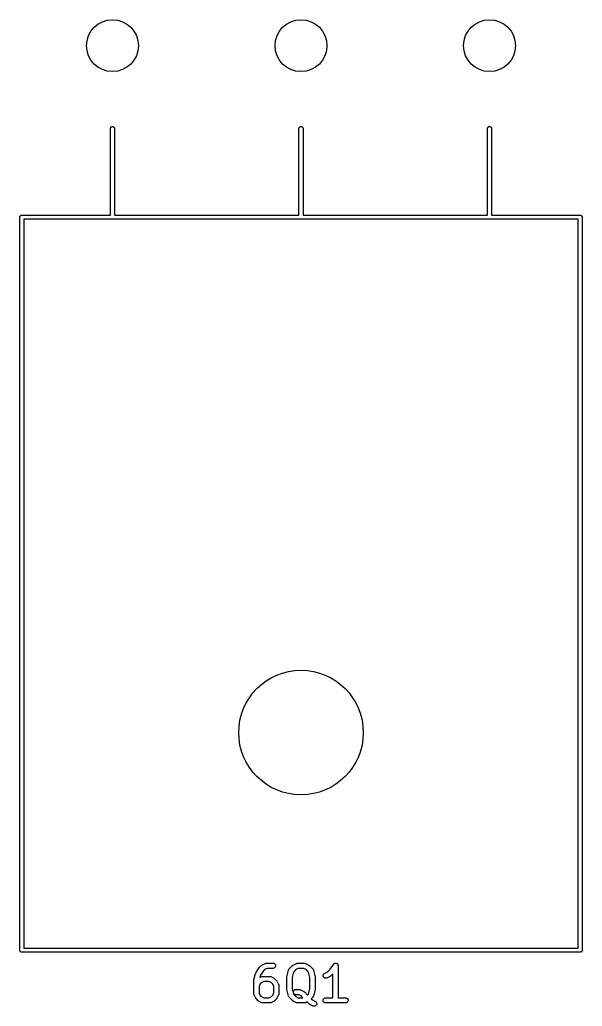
# Model space of a CAD drawing. Extents: x 0.77 to 9.62, y -5.42 to -2.18.
# Drawn here: x 6.169 to 6.81, y -5.418 to -4.295 of the extents above; entities that cross this region are included whole.
import ezdxf

# ---------------------------------------------------------------- set-up
doc = ezdxf.new("R2010")
doc.units = 0
doc.header["$MEASUREMENT"] = 0
doc.layers.add('BLACK', color=7, linetype='CONTINUOUS')

msp = doc.modelspace()

# ---------------------------------------------------------------- linework, layer by layer
at = {"layer": 'BLACK', "linetype": 'CONTINUOUS'}
for p, q in [((6.27264, -4.41937), (6.27267, -4.41903)), ((6.27264, -4.51791), (6.27264, -4.41937)), ((6.27267, -4.41903), (6.27281, -4.41858)), ((6.27281, -4.41858), (6.27303, -4.41817)), ((6.27303, -4.41817), (6.27332, -4.41781)), ((6.27332, -4.41781), (6.27368, -4.41751)), ((6.27368, -4.41751), (6.27409, -4.4173)), ((6.27409, -4.4173), (6.27454, -4.41716)), ((6.27454, -4.41716), (6.275, -4.41711)), ((6.275, -4.41711), (6.27546, -4.41716)), ((6.27546, -4.41716), (6.27591, -4.4173)), ((6.27591, -4.4173), (6.27632, -4.41751)), ((6.27632, -4.41751), (6.27668, -4.41781)), ((6.27668, -4.41781), (6.27697, -4.41817)), ((6.27697, -4.41817), (6.27719, -4.41858)), ((6.27719, -4.41858), (6.27733, -4.41903)), ((6.27733, -4.41903), (6.27736, -4.41937)), ((6.27736, -4.41937), (6.27736, -4.51791)), ((6.4872, -4.41937), (6.48724, -4.41903)), ((6.4872, -4.51791), (6.4872, -4.41937)), ((6.48724, -4.41903), (6.48737, -4.41858)), ((6.48737, -4.41858), (6.48759, -4.41817)), ((6.48759, -4.41817), (6.48789, -4.41781)), ((6.48789, -4.41781), (6.48825, -4.41751)), ((6.48825, -4.41751), (6.48866, -4.4173)), ((6.48866, -4.4173), (6.4891, -4.41716)), ((6.4891, -4.41716), (6.48957, -4.41711)), ((6.48957, -4.41711), (6.49003, -4.41716)), ((6.49003, -4.41716), (6.49048, -4.4173)), ((6.49048, -4.4173), (6.49089, -4.41751)), ((6.49089, -4.41751), (6.49125, -4.41781)), ((6.49125, -4.41781), (6.49154, -4.41817)), ((6.49154, -4.41817), (6.49176, -4.41858)), ((6.49176, -4.41858), (6.49189, -4.41903)), ((6.49189, -4.41903), (6.49193, -4.41937)), ((6.49193, -4.41937), (6.49193, -4.51791)), ((6.70177, -4.41937), (6.70181, -4.41903)), ((6.70177, -4.51791), (6.70177, -4.41937)), ((6.70181, -4.41903), (6.70194, -4.41858)), ((6.70194, -4.41858), (6.70216, -4.41817)), ((6.70216, -4.41817), (6.70246, -4.41781)), ((6.70246, -4.41781), (6.70282, -4.41751)), ((6.70282, -4.41751), (6.70323, -4.4173)), ((6.70323, -4.4173), (6.70367, -4.41716)), ((6.70367, -4.41716), (6.70413, -4.41711)), ((6.70413, -4.41711), (6.7046, -4.41716)), ((6.7046, -4.41716), (6.70504, -4.4173)), ((6.70504, -4.4173), (6.70545, -4.41751)), ((6.70545, -4.41751), (6.70581, -4.41781)), ((6.70581, -4.41781), (6.70611, -4.41817)), ((6.70611, -4.41817), (6.70633, -4.41858)), ((6.70633, -4.41858), (6.70646, -4.41903)), ((6.70646, -4.41903), (6.7065, -4.41937)), ((6.7065, -4.41937), (6.7065, -4.51791)), ((6.16948, -4.52028), (6.16952, -4.51981)), ((6.16949, -4.52039), (6.16948, -4.52028)), ((6.16949, -5.35441), (6.16949, -4.52039)), ((6.16952, -4.51981), (6.16966, -4.51937)), ((6.16966, -4.51937), (6.16988, -4.51896)), ((6.16988, -4.51896), (6.17017, -4.5186)), ((6.17017, -4.5186), (6.17053, -4.5183)), ((6.17053, -4.5183), (6.17094, -4.51808)), ((6.17094, -4.51808), (6.17139, -4.51795)), ((6.17139, -4.51795), (6.17173, -4.51791)), ((6.17173, -4.51791), (6.17185, -4.5179)), ((6.17185, -4.5179), (6.17197, -4.51791)), ((6.17197, -4.51791), (6.27264, -4.51791)), ((6.27488, -4.52264), (6.17421, -4.52264)), ((6.17421, -4.52264), (6.17421, -5.35217)), ((6.275, -4.52265), (6.27488, -4.52264)), ((6.27512, -4.52264), (6.275, -4.52265)), ((6.48945, -4.52264), (6.27512, -4.52264)), ((6.27736, -4.51791), (6.4872, -4.51791)), ((6.48957, -4.52265), (6.48945, -4.52264)), ((6.48968, -4.52264), (6.48957, -4.52265)), ((6.70402, -4.52264), (6.48968, -4.52264)), ((6.49193, -4.51791), (6.70177, -4.51791)), ((6.70413, -4.52265), (6.70402, -4.52264)), ((6.70425, -4.52264), (6.70413, -4.52265)), ((6.80492, -4.52264), (6.70425, -4.52264)), ((6.7065, -4.51791), (6.80717, -4.51791)), ((6.80492, -5.35217), (6.80492, -4.52264)), ((6.80717, -4.51791), (6.80728, -4.5179)), ((6.80728, -4.5179), (6.8074, -4.51791)), ((6.8074, -4.51791), (6.8074, -4.51791)), ((6.8074, -4.51791), (6.80775, -4.51795)), ((6.80775, -4.51795), (6.80819, -4.51808)), ((6.80819, -4.51808), (6.8086, -4.5183)), ((6.8086, -4.5183), (6.80896, -4.5186)), ((6.80896, -4.5186), (6.80926, -4.51896)), ((6.80926, -4.51896), (6.80948, -4.51937)), ((6.80948, -4.51937), (6.80961, -4.51981)), ((6.80961, -4.51981), (6.80966, -4.52028)), ((6.80966, -4.52028), (6.80965, -4.52039)), ((6.80965, -4.52039), (6.80965, -5.35441)), ((6.16948, -5.35453), (6.16949, -5.35441)), ((6.16952, -5.35499), (6.16948, -5.35453)), ((6.16966, -5.35544), (6.16952, -5.35499)), ((6.16988, -5.35585), (6.16966, -5.35544)), ((6.17017, -5.35621), (6.16988, -5.35585)), ((6.17053, -5.3565), (6.17017, -5.35621)), ((6.17421, -5.35217), (6.80492, -5.35217)), ((6.80896, -5.35621), (6.8086, -5.3565)), ((6.80926, -5.35585), (6.80896, -5.35621)), ((6.80948, -5.35544), (6.80926, -5.35585)), ((6.80961, -5.35499), (6.80948, -5.35544)), ((6.80965, -5.35464), (6.80961, -5.35499)), ((6.80965, -5.35441), (6.80966, -5.35453)), ((6.80966, -5.35453), (6.80965, -5.35464)), ((6.17094, -5.35672), (6.17053, -5.3565)), ((6.17139, -5.35686), (6.17094, -5.35672)), ((6.17173, -5.35689), (6.17139, -5.35686)), ((6.17185, -5.3569), (6.17173, -5.35689)), ((6.17173, -5.35689), (6.17173, -5.35689)), ((6.17197, -5.35689), (6.17185, -5.3569)), ((6.80717, -5.35689), (6.17197, -5.35689)), ((6.80728, -5.3569), (6.80717, -5.35689)), ((6.80775, -5.35686), (6.80728, -5.3569)), ((6.80819, -5.35672), (6.80775, -5.35686)), ((6.8086, -5.3565), (6.80819, -5.35672)), ((6.43837, -5.38007), (6.44212, -5.37445)), ((6.44212, -5.37444), (6.44214, -5.37442)), ((6.44212, -5.37445), (6.44212, -5.37444)), ((6.44212, -5.37444), (6.44212, -5.37444)), ((6.44212, -5.37444), (6.44212, -5.37444)), ((6.44214, -5.37442), (6.44231, -5.37421)), ((6.44231, -5.37421), (6.44248, -5.374)), ((6.44248, -5.374), (6.44436, -5.37212)), ((6.44687, -5.37797), (6.44356, -5.38292)), ((6.44436, -5.37212), (6.44439, -5.3721)), ((6.44439, -5.3721), (6.44452, -5.37199)), ((6.44452, -5.37199), (6.44464, -5.37188)), ((6.44464, -5.37188), (6.44474, -5.37181)), ((6.44474, -5.37181), (6.44484, -5.37174)), ((6.44484, -5.37174), (6.44499, -5.37166)), ((6.44499, -5.37166), (6.44513, -5.37157)), ((6.44513, -5.37157), (6.44888, -5.3697)), ((6.4482, -5.37664), (6.44687, -5.37797)), ((6.45089, -5.37529), (6.4482, -5.37664)), ((6.44888, -5.3697), (6.44891, -5.36968)), ((6.44891, -5.36968), (6.449, -5.36965)), ((6.449, -5.36965), (6.44907, -5.36961)), ((6.44907, -5.36961), (6.44926, -5.36955)), ((6.44926, -5.36955), (6.44945, -5.36948)), ((6.44945, -5.36948), (6.44954, -5.36947)), ((6.44954, -5.36947), (6.44962, -5.36944)), ((6.44962, -5.36944), (6.44982, -5.36942)), ((6.44982, -5.36942), (6.45002, -5.36939)), ((6.45002, -5.36939), (6.45011, -5.36939)), ((6.45011, -5.36939), (6.4502, -5.36939)), ((6.4502, -5.36939), (6.4577, -5.36939)), ((6.4577, -5.37529), (6.45089, -5.37529)), ((6.4577, -5.36939), (6.45774, -5.36939)), ((6.45827, -5.37523), (6.4577, -5.37529)), ((6.45774, -5.36939), (6.45831, -5.36945)), ((6.45882, -5.37507), (6.45827, -5.37523)), ((6.45831, -5.36945), (6.45886, -5.36962)), ((6.45933, -5.3748), (6.45882, -5.37507)), ((6.45886, -5.36962), (6.45936, -5.3699)), ((6.45978, -5.37443), (6.45933, -5.3748)), ((6.45936, -5.3699), (6.45981, -5.37027)), ((6.46014, -5.37399), (6.45978, -5.37443)), ((6.45981, -5.37027), (6.46017, -5.37072)), ((6.46042, -5.37348), (6.46014, -5.37399)), ((6.46017, -5.37072), (6.46043, -5.37123)), ((6.46059, -5.37293), (6.46042, -5.37348)), ((6.46043, -5.37123), (6.4606, -5.37178)), ((6.46065, -5.37236), (6.46059, -5.37293)), ((6.4606, -5.37178), (6.46065, -5.37236)), ((6.47358, -5.38475), (6.47545, -5.37725)), ((6.47545, -5.37725), (6.47546, -5.37721)), ((6.47546, -5.37721), (6.47553, -5.37702)), ((6.47553, -5.37702), (6.47559, -5.37683)), ((6.47559, -5.37683), (6.47563, -5.37675)), ((6.47563, -5.37675), (6.47567, -5.37667)), ((6.47567, -5.37667), (6.47577, -5.3765)), ((6.47577, -5.3765), (6.47586, -5.37632)), ((6.47586, -5.37632), (6.47592, -5.37625)), ((6.47592, -5.37625), (6.47597, -5.37618)), ((6.47597, -5.37618), (6.4761, -5.37603)), ((6.4761, -5.37603), (6.47623, -5.37587)), ((6.47623, -5.37587), (6.47998, -5.37212)), ((6.47998, -5.37212), (6.48001, -5.3721)), ((6.48001, -5.3721), (6.48014, -5.37199)), ((6.48014, -5.37199), (6.48026, -5.37188)), ((6.48026, -5.37188), (6.48036, -5.37181)), ((6.48036, -5.37181), (6.48046, -5.37174)), ((6.48046, -5.37174), (6.48061, -5.37166)), ((6.48061, -5.37166), (6.48075, -5.37157)), ((6.48075, -5.37157), (6.4845, -5.3697)), ((6.48382, -5.37664), (6.48098, -5.37947)), ((6.48651, -5.37529), (6.48382, -5.37664)), ((6.4845, -5.3697), (6.48453, -5.36968)), ((6.48453, -5.36968), (6.48462, -5.36965)), ((6.48462, -5.36965), (6.48469, -5.36961)), ((6.48469, -5.36961), (6.48489, -5.36955)), ((6.48489, -5.36955), (6.48507, -5.36948)), ((6.48507, -5.36948), (6.48516, -5.36947)), ((6.48516, -5.36947), (6.48524, -5.36944)), ((6.48524, -5.36944), (6.48544, -5.36942)), ((6.48544, -5.36942), (6.48564, -5.36939)), ((6.48564, -5.36939), (6.48573, -5.36939)), ((6.48573, -5.36939), (6.48582, -5.36939)), ((6.48582, -5.36939), (6.49332, -5.36939)), ((6.49262, -5.37529), (6.48651, -5.37529)), ((6.49532, -5.37664), (6.49262, -5.37529)), ((6.49332, -5.36939), (6.49336, -5.36939)), ((6.49336, -5.36939), (6.49344, -5.36939)), ((6.49344, -5.36939), (6.49353, -5.36939)), ((6.49353, -5.36939), (6.49373, -5.36943)), ((6.49373, -5.36943), (6.49393, -5.36945)), ((6.49393, -5.36945), (6.49401, -5.36948)), ((6.49401, -5.36948), (6.4941, -5.36949)), ((6.4941, -5.36949), (6.49429, -5.36956)), ((6.49429, -5.36956), (6.49448, -5.36962)), ((6.49448, -5.36962), (6.49456, -5.36967)), ((6.49456, -5.36967), (6.49464, -5.3697)), ((6.49464, -5.3697), (6.49839, -5.37157)), ((6.49815, -5.37947), (6.49532, -5.37664)), ((6.49839, -5.37157), (6.49842, -5.37159)), ((6.49842, -5.37159), (6.49856, -5.37168)), ((6.49856, -5.37168), (6.49871, -5.37176)), ((6.49871, -5.37176), (6.4988, -5.37184)), ((6.4988, -5.37184), (6.49891, -5.3719)), ((6.49891, -5.3719), (6.49903, -5.37202)), ((6.49903, -5.37202), (6.49915, -5.37212)), ((6.49915, -5.37212), (6.5029, -5.37587)), ((6.5029, -5.37587), (6.50293, -5.3759)), ((6.50293, -5.3759), (6.50306, -5.37606)), ((6.50306, -5.37606), (6.50319, -5.37621)), ((6.50319, -5.37621), (6.50324, -5.37628)), ((6.50324, -5.37628), (6.50329, -5.37635)), ((6.50329, -5.37635), (6.50338, -5.37653)), ((6.50338, -5.37653), (6.50349, -5.3767)), ((6.50349, -5.3767), (6.50352, -5.37679)), ((6.50352, -5.37679), (6.50356, -5.37687)), ((6.50356, -5.37687), (6.50361, -5.37706)), ((6.50361, -5.37706), (6.50368, -5.37725)), ((6.50368, -5.37725), (6.50555, -5.38475)), ((6.51969, -5.37928), (6.52289, -5.37608)), ((6.52289, -5.37608), (6.52648, -5.3707)), ((6.52648, -5.3707), (6.5265, -5.37067)), ((6.5265, -5.37067), (6.52668, -5.37045)), ((6.5265, -5.37067), (6.5265, -5.37067)), ((6.5265, -5.37067), (6.5265, -5.37067)), ((6.5265, -5.37067), (6.5265, -5.37067)), ((6.52668, -5.37045), (6.52687, -5.37023)), ((6.52687, -5.37022), (6.5271, -5.37005)), ((6.52687, -5.37023), (6.52687, -5.37022)), ((6.52687, -5.37023), (6.52687, -5.37023)), ((6.5271, -5.37005), (6.52732, -5.36987)), ((6.52732, -5.36986), (6.52758, -5.36973)), ((6.52732, -5.36987), (6.52732, -5.36986)), ((6.52732, -5.36987), (6.52732, -5.36987)), ((6.52758, -5.36973), (6.52783, -5.3696)), ((6.52783, -5.3696), (6.52783, -5.3696)), ((6.52783, -5.3696), (6.52784, -5.3696)), ((6.52784, -5.3696), (6.5281, -5.36952)), ((6.5281, -5.36952), (6.52838, -5.36944)), ((6.52838, -5.36944), (6.52839, -5.36944)), ((6.52839, -5.36944), (6.52866, -5.36941)), ((6.52839, -5.36944), (6.52839, -5.36944)), ((6.52866, -5.36941), (6.52896, -5.36939)), ((6.52896, -5.36939), (6.52896, -5.36939)), ((6.52896, -5.36939), (6.52924, -5.36942)), ((6.52896, -5.36939), (6.52896, -5.36939)), ((6.52924, -5.36942), (6.52953, -5.36945)), ((6.52953, -5.36945), (6.52953, -5.36945)), ((6.52953, -5.36945), (6.52954, -5.36945)), ((6.52954, -5.36945), (6.5298, -5.36953)), ((6.5298, -5.36953), (6.53008, -5.36962)), ((6.53008, -5.36962), (6.53008, -5.36962)), ((6.53008, -5.36962), (6.53009, -5.36962)), ((6.53009, -5.36962), (6.53032, -5.36974)), ((6.53032, -5.36974), (6.53059, -5.36989)), ((6.53059, -5.36989), (6.53059, -5.36989)), ((6.53059, -5.36989), (6.53059, -5.36989)), ((6.53059, -5.36989), (6.5308, -5.37006)), ((6.5308, -5.37006), (6.53103, -5.37026)), ((6.53103, -5.37026), (6.53103, -5.37026)), ((6.53103, -5.37026), (6.53104, -5.37026)), ((6.53104, -5.37026), (6.53121, -5.37048)), ((6.53121, -5.37048), (6.5314, -5.3707)), ((6.5314, -5.3707), (6.5314, -5.37071)), ((6.5314, -5.37071), (6.5314, -5.37071)), ((6.5314, -5.37071), (6.53153, -5.37096)), ((6.53153, -5.37096), (6.53167, -5.37121)), ((6.53167, -5.37121), (6.53167, -5.37121)), ((6.53167, -5.37121), (6.53167, -5.37122)), ((6.53167, -5.37122), (6.53174, -5.37147)), ((6.53174, -5.37147), (6.53183, -5.37176)), ((6.53183, -5.37176), (6.53183, -5.37177)), ((6.53183, -5.37177), (6.53183, -5.37177)), ((6.53183, -5.37177), (6.53186, -5.37206)), ((6.53186, -5.37206), (6.53189, -5.37234)), ((6.53189, -5.37234), (6.53189, -5.40876)), ((6.436, -5.38906), (6.43603, -5.38883)), ((6.436, -5.38912), (6.436, -5.38906)), ((6.436, -5.38917), (6.436, -5.38912)), ((6.436, -5.38921), (6.436, -5.38917)), ((6.436, -5.40421), (6.436, -5.38921)), ((6.43603, -5.38883), (6.43606, -5.3886)), ((6.43606, -5.3886), (6.43608, -5.38855)), ((6.43608, -5.38849), (6.43796, -5.381)), ((6.43608, -5.38855), (6.43608, -5.38849)), ((6.43796, -5.381), (6.43797, -5.38096)), ((6.43797, -5.38096), (6.43804, -5.38077)), ((6.43804, -5.38077), (6.43809, -5.38058)), ((6.43809, -5.38058), (6.43814, -5.3805)), ((6.43814, -5.3805), (6.43817, -5.38042)), ((6.43817, -5.38042), (6.43827, -5.38025)), ((6.43827, -5.38025), (6.43837, -5.38007)), ((6.44356, -5.38292), (6.44283, -5.38584)), ((6.44283, -5.38584), (6.44513, -5.38469)), ((6.44513, -5.38469), (6.44516, -5.38468)), ((6.44516, -5.38468), (6.44525, -5.38465)), ((6.44525, -5.38465), (6.44532, -5.38461)), ((6.44532, -5.38461), (6.44552, -5.38455)), ((6.44552, -5.38455), (6.4457, -5.38448)), ((6.4457, -5.38448), (6.44579, -5.38446)), ((6.44579, -5.38446), (6.44587, -5.38444)), ((6.44587, -5.38444), (6.44607, -5.38442)), ((6.44607, -5.38442), (6.44627, -5.38439)), ((6.44627, -5.38439), (6.44636, -5.38439)), ((6.44636, -5.38439), (6.44645, -5.38438)), ((6.44645, -5.38438), (6.45395, -5.38438)), ((6.45395, -5.38438), (6.45399, -5.38438)), ((6.45399, -5.38438), (6.45407, -5.38439)), ((6.45407, -5.38439), (6.45416, -5.38439)), ((6.45416, -5.38439), (6.45436, -5.38443)), ((6.45436, -5.38443), (6.45456, -5.38445)), ((6.45456, -5.38445), (6.45464, -5.38447)), ((6.45464, -5.38447), (6.45473, -5.38449)), ((6.45473, -5.38449), (6.45492, -5.38456)), ((6.45492, -5.38456), (6.45511, -5.38462)), ((6.45511, -5.38462), (6.45519, -5.38466)), ((6.45519, -5.38466), (6.45527, -5.38469)), ((6.45527, -5.38469), (6.45902, -5.38657)), ((6.45902, -5.38657), (6.45905, -5.38659)), ((6.45905, -5.38659), (6.45919, -5.38668)), ((6.45919, -5.38668), (6.45934, -5.38676)), ((6.45934, -5.38676), (6.45943, -5.38683)), ((6.45943, -5.38683), (6.45954, -5.3869)), ((6.45954, -5.3869), (6.45966, -5.38702)), ((6.45966, -5.38702), (6.45978, -5.38712)), ((6.45978, -5.38712), (6.46166, -5.389)), ((6.46166, -5.389), (6.46169, -5.38903)), ((6.46169, -5.38903), (6.46179, -5.38916)), ((6.46179, -5.38916), (6.4619, -5.38928)), ((6.4619, -5.38928), (6.46197, -5.38938)), ((6.46197, -5.38938), (6.46205, -5.38948)), ((6.46205, -5.38948), (6.46212, -5.38962)), ((6.46212, -5.38962), (6.46221, -5.38976)), ((6.46221, -5.38976), (6.46409, -5.39351)), ((6.47349, -5.38532), (6.47353, -5.38508)), ((6.4735, -5.38537), (6.47349, -5.38532)), ((6.47349, -5.38542), (6.4735, -5.38537)), ((6.47349, -5.38546), (6.47349, -5.38542)), ((6.47349, -5.39858), (6.47349, -5.38546)), ((6.47353, -5.38508), (6.47356, -5.38485)), ((6.47356, -5.38485), (6.47357, -5.3848)), ((6.47357, -5.3848), (6.47358, -5.38475)), ((6.48098, -5.37947), (6.4794, -5.38582)), ((6.4794, -5.38582), (6.4794, -5.39822)), ((6.49974, -5.38582), (6.49815, -5.37947)), ((6.49974, -5.39822), (6.49974, -5.38582)), ((6.50555, -5.38475), (6.50556, -5.38479)), ((6.50556, -5.38479), (6.50557, -5.38484)), ((6.50557, -5.38484), (6.50559, -5.38489)), ((6.50559, -5.38489), (6.50561, -5.38512)), ((6.50561, -5.38512), (6.50564, -5.38536)), ((6.50564, -5.38536), (6.50564, -5.38541)), ((6.50564, -5.38541), (6.50564, -5.38546)), ((6.50564, -5.38546), (6.50564, -5.39858)), ((6.51474, -5.38378), (6.51476, -5.3832)), ((6.51484, -5.38435), (6.51474, -5.38378)), ((6.51476, -5.3832), (6.51489, -5.38264)), ((6.51504, -5.38489), (6.51484, -5.38435)), ((6.51489, -5.38264), (6.51513, -5.38212)), ((6.51534, -5.38538), (6.51504, -5.38489)), ((6.51513, -5.38212), (6.51546, -5.38165)), ((6.51573, -5.3858), (6.51534, -5.38538)), ((6.51546, -5.38165), (6.51588, -5.38125)), ((6.5162, -5.38614), (6.51573, -5.3858)), ((6.51588, -5.38125), (6.51637, -5.38095)), ((6.51673, -5.38638), (6.5162, -5.38614)), ((6.51637, -5.38095), (6.51969, -5.37928)), ((6.51729, -5.38651), (6.51673, -5.38638)), ((6.51786, -5.38653), (6.51729, -5.38651)), ((6.51843, -5.38644), (6.51786, -5.38653)), ((6.51897, -5.38625), (6.51843, -5.38644)), ((6.51901, -5.38623), (6.51897, -5.38625)), ((6.52276, -5.38435), (6.51901, -5.38623)), ((6.5229, -5.38426), (6.52276, -5.38435)), ((6.52305, -5.38419), (6.5229, -5.38426)), ((6.52314, -5.38411), (6.52305, -5.38419)), ((6.52325, -5.38405), (6.52314, -5.38411)), ((6.52337, -5.38393), (6.52325, -5.38405)), ((6.5235, -5.38383), (6.52337, -5.38393)), ((6.52353, -5.3838), (6.5235, -5.38383)), ((6.52598, -5.38134), (6.52353, -5.3838)), ((6.52598, -5.40876), (6.52598, -5.38134)), ((6.44325, -5.39283), (6.4419, -5.39553)), ((6.4419, -5.39553), (6.4419, -5.40351)), ((6.44445, -5.39164), (6.44325, -5.39283)), ((6.44714, -5.39029), (6.44445, -5.39164)), ((6.45325, -5.39029), (6.44714, -5.39029)), ((6.45595, -5.39164), (6.45325, -5.39029)), ((6.45714, -5.39283), (6.45595, -5.39164)), ((6.45849, -5.39553), (6.45714, -5.39283)), ((6.45849, -5.40351), (6.45849, -5.39553)), ((6.46409, -5.39351), (6.4641, -5.39355)), ((6.4641, -5.39355), (6.46413, -5.39363)), ((6.46413, -5.39363), (6.46418, -5.39371)), ((6.46418, -5.39371), (6.46423, -5.3939)), ((6.46423, -5.3939), (6.4643, -5.39409)), ((6.4643, -5.39409), (6.46432, -5.39418)), ((6.46432, -5.39418), (6.46434, -5.39426)), ((6.46434, -5.39426), (6.46436, -5.39446)), ((6.46436, -5.39446), (6.46439, -5.39466)), ((6.46439, -5.39466), (6.46439, -5.39475)), ((6.46439, -5.39475), (6.4644, -5.39483)), ((6.4644, -5.39483), (6.4644, -5.40421)), ((6.4735, -5.39864), (6.47349, -5.39858)), ((6.47349, -5.39869), (6.4735, -5.39864)), ((6.47352, -5.39892), (6.47349, -5.39869)), ((6.47355, -5.39916), (6.47352, -5.39892)), ((6.47356, -5.39921), (6.47355, -5.39916)), ((6.47357, -5.39926), (6.47356, -5.39921)), ((6.47358, -5.3993), (6.47357, -5.39926)), ((6.47545, -5.4068), (6.47358, -5.3993)), ((6.4794, -5.39822), (6.48098, -5.40457)), ((6.48105, -5.40174), (6.48122, -5.40119)), ((6.48122, -5.40119), (6.48149, -5.40068)), ((6.48149, -5.40068), (6.48186, -5.40024)), ((6.48186, -5.40024), (6.48231, -5.39987)), ((6.48231, -5.39987), (6.48282, -5.3996)), ((6.48282, -5.3996), (6.48337, -5.39944)), ((6.48337, -5.39944), (6.48394, -5.39938)), ((6.48394, -5.39938), (6.48769, -5.39938)), ((6.48769, -5.39938), (6.48773, -5.39938)), ((6.48773, -5.39938), (6.48782, -5.39939)), ((6.48782, -5.39939), (6.48791, -5.39939)), ((6.48791, -5.39939), (6.48811, -5.39942)), ((6.48811, -5.39942), (6.48831, -5.39945)), ((6.48831, -5.39945), (6.48839, -5.39947)), ((6.48839, -5.39947), (6.48847, -5.39949)), ((6.48847, -5.39949), (6.48866, -5.39956)), ((6.48866, -5.39956), (6.48886, -5.39962)), ((6.48886, -5.39962), (6.48893, -5.39966)), ((6.48893, -5.39966), (6.48901, -5.39969)), ((6.48901, -5.39969), (6.49276, -5.40157)), ((6.49815, -5.40457), (6.49974, -5.39822)), ((6.50555, -5.3993), (6.50368, -5.4068)), ((6.50556, -5.39925), (6.50555, -5.3993)), ((6.50558, -5.3992), (6.50556, -5.39925)), ((6.5056, -5.39896), (6.50558, -5.3992)), ((6.50564, -5.39873), (6.5056, -5.39896)), ((6.50564, -5.39858), (6.50564, -5.39863)), ((6.50564, -5.39863), (6.50564, -5.39868)), ((6.50564, -5.39868), (6.50564, -5.39873)), ((6.436, -5.4043), (6.436, -5.40421)), ((6.436, -5.40438), (6.436, -5.4043)), ((6.43603, -5.40458), (6.436, -5.40438)), ((6.43605, -5.40478), (6.43603, -5.40458)), ((6.43608, -5.40487), (6.43605, -5.40478)), ((6.43609, -5.40495), (6.43608, -5.40487)), ((6.43616, -5.40514), (6.43609, -5.40495)), ((6.43622, -5.40533), (6.43616, -5.40514)), ((6.43626, -5.40541), (6.43622, -5.40533)), ((6.43629, -5.40549), (6.43626, -5.40541)), ((6.43631, -5.40553), (6.43629, -5.40549)), ((6.43818, -5.40928), (6.43631, -5.40553)), ((6.43827, -5.40942), (6.43818, -5.40928)), ((6.43835, -5.40957), (6.43827, -5.40942)), ((6.43842, -5.40966), (6.43835, -5.40957)), ((6.43849, -5.40977), (6.43842, -5.40966)), ((6.4386, -5.40989), (6.43849, -5.40977)), ((6.43871, -5.41002), (6.4386, -5.40989)), ((6.43874, -5.41005), (6.43871, -5.41002)), ((6.44061, -5.41192), (6.43874, -5.41005)), ((6.44074, -5.41203), (6.44061, -5.41192)), ((6.44086, -5.41214), (6.44074, -5.41203)), ((6.44096, -5.41221), (6.44086, -5.41214)), ((6.44106, -5.41229), (6.44096, -5.41221)), ((6.4412, -5.41237), (6.44106, -5.41229)), ((6.44134, -5.41246), (6.4412, -5.41237)), ((6.44138, -5.41247), (6.44134, -5.41246)), ((6.44513, -5.41435), (6.44138, -5.41247)), ((6.4419, -5.40351), (6.44325, -5.40621)), ((6.44325, -5.40621), (6.44445, -5.40741)), ((6.44445, -5.40741), (6.44714, -5.40876)), ((6.44714, -5.40876), (6.45325, -5.40876)), ((6.45325, -5.40876), (6.45595, -5.40741)), ((6.45902, -5.41247), (6.45527, -5.41435)), ((6.45595, -5.40741), (6.45714, -5.40621)), ((6.45714, -5.40621), (6.45849, -5.40351)), ((6.45916, -5.41239), (6.45902, -5.41247)), ((6.4593, -5.41231), (6.45916, -5.41239)), ((6.4594, -5.41223), (6.4593, -5.41231)), ((6.4595, -5.41217), (6.4594, -5.41223)), ((6.45962, -5.41205), (6.4595, -5.41217)), ((6.45975, -5.41195), (6.45962, -5.41205)), ((6.45978, -5.41192), (6.45975, -5.41195)), ((6.46166, -5.41005), (6.45978, -5.41192)), ((6.46176, -5.40992), (6.46166, -5.41005)), ((6.46188, -5.4098), (6.46176, -5.40992)), ((6.46195, -5.4097), (6.46188, -5.4098)), ((6.46202, -5.4096), (6.46195, -5.4097)), ((6.4621, -5.40945), (6.46202, -5.4096)), ((6.46219, -5.40932), (6.4621, -5.40945)), ((6.46221, -5.40928), (6.46219, -5.40932)), ((6.46409, -5.40553), (6.46221, -5.40928)), ((6.46412, -5.40545), (6.46409, -5.40553)), ((6.46416, -5.40537), (6.46412, -5.40545)), ((6.46422, -5.40518), (6.46416, -5.40537)), ((6.46429, -5.40499), (6.46422, -5.40518)), ((6.46431, -5.40491), (6.46429, -5.40499)), ((6.46433, -5.40482), (6.46431, -5.40491)), ((6.46436, -5.40462), (6.46433, -5.40482)), ((6.46439, -5.40442), (6.46436, -5.40462)), ((6.4644, -5.40425), (6.46439, -5.40434)), ((6.46439, -5.40434), (6.46439, -5.40442)), ((6.4644, -5.40421), (6.4644, -5.40425)), ((6.47552, -5.40699), (6.47545, -5.4068)), ((6.47558, -5.40718), (6.47552, -5.40699)), ((6.47562, -5.40726), (6.47558, -5.40718)), ((6.47565, -5.40734), (6.47562, -5.40726)), ((6.47575, -5.40751), (6.47565, -5.40734)), ((6.47584, -5.40769), (6.47575, -5.40751)), ((6.4759, -5.40776), (6.47584, -5.40769)), ((6.47594, -5.40784), (6.4759, -5.40776)), ((6.47608, -5.40799), (6.47594, -5.40784)), ((6.4762, -5.40814), (6.47608, -5.40799)), ((6.47623, -5.40817), (6.4762, -5.40814)), ((6.47998, -5.41192), (6.47623, -5.40817)), ((6.48011, -5.41203), (6.47998, -5.41192)), ((6.48023, -5.41214), (6.48011, -5.41203)), ((6.48033, -5.41221), (6.48023, -5.41214)), ((6.48043, -5.41229), (6.48033, -5.41221)), ((6.48057, -5.41237), (6.48043, -5.41229)), ((6.48071, -5.41246), (6.48057, -5.41237)), ((6.48075, -5.41247), (6.48071, -5.41246)), ((6.4845, -5.41435), (6.48075, -5.41247)), ((6.48098, -5.40457), (6.48382, -5.40741)), ((6.48099, -5.40231), (6.48105, -5.40174)), ((6.48104, -5.40289), (6.48099, -5.40231)), ((6.4812, -5.40344), (6.48104, -5.40289)), ((6.48147, -5.40395), (6.4812, -5.40344)), ((6.48183, -5.4044), (6.48147, -5.40395)), ((6.48227, -5.40477), (6.48183, -5.4044)), ((6.48278, -5.40505), (6.48227, -5.40477)), ((6.48333, -5.40522), (6.48278, -5.40505)), ((6.4839, -5.40529), (6.48333, -5.40522)), ((6.48382, -5.40741), (6.48651, -5.40876)), ((6.48394, -5.40529), (6.4839, -5.40529)), ((6.487, -5.40529), (6.48394, -5.40529)), ((6.48651, -5.40876), (6.49181, -5.40876)), ((6.48969, -5.40664), (6.487, -5.40529)), ((6.49181, -5.40876), (6.48969, -5.40664)), ((6.49276, -5.40157), (6.4928, -5.40159)), ((6.4928, -5.40159), (6.49294, -5.40168)), ((6.49294, -5.40168), (6.49308, -5.40176)), ((6.49308, -5.40176), (6.49318, -5.40183)), ((6.49318, -5.40183), (6.49328, -5.4019)), ((6.49328, -5.4019), (6.4934, -5.40202)), ((6.4934, -5.40202), (6.49353, -5.40212)), ((6.49353, -5.40212), (6.49707, -5.40566)), ((6.49707, -5.40566), (6.49815, -5.40457)), ((6.5029, -5.40817), (6.50124, -5.40983)), ((6.50124, -5.40983), (6.50256, -5.41116)), ((6.50256, -5.41116), (6.50589, -5.41282)), ((6.50303, -5.40802), (6.5029, -5.40817)), ((6.50317, -5.40787), (6.50303, -5.40802)), ((6.50321, -5.40779), (6.50317, -5.40787)), ((6.50327, -5.40773), (6.50321, -5.40779)), ((6.50336, -5.40755), (6.50327, -5.40773)), ((6.50347, -5.40738), (6.50336, -5.40755)), ((6.5035, -5.4073), (6.50347, -5.40738)), ((6.50354, -5.40722), (6.5035, -5.4073)), ((6.5036, -5.40703), (6.50354, -5.40722)), ((6.50367, -5.40684), (6.5036, -5.40703)), ((6.50368, -5.4068), (6.50367, -5.40684)), ((6.51474, -5.41169), (6.5148, -5.41111)), ((6.51479, -5.41226), (6.51474, -5.41169)), ((6.51495, -5.41281), (6.51479, -5.41226)), ((6.5148, -5.41111), (6.51497, -5.41056)), ((6.51497, -5.41056), (6.51524, -5.41006)), ((6.51524, -5.41006), (6.51561, -5.40961)), ((6.51561, -5.40961), (6.51605, -5.40925)), ((6.51605, -5.40925), (6.51656, -5.40898)), ((6.51656, -5.40898), (6.51711, -5.40881)), ((6.51711, -5.40881), (6.51769, -5.40876)), ((6.51769, -5.40876), (6.52598, -5.40876)), ((6.53189, -5.40876), (6.54019, -5.40876)), ((6.54019, -5.40876), (6.54023, -5.40876)), ((6.54023, -5.40876), (6.5408, -5.40882)), ((6.5408, -5.40882), (6.54135, -5.40899)), ((6.54135, -5.40899), (6.54185, -5.40927)), ((6.54185, -5.40927), (6.5423, -5.40964)), ((6.5423, -5.40964), (6.54266, -5.41009)), ((6.54266, -5.41009), (6.54292, -5.4106)), ((6.54308, -5.4123), (6.54291, -5.41285)), ((6.54292, -5.4106), (6.54309, -5.41115)), ((6.54314, -5.41173), (6.54308, -5.4123)), ((6.54309, -5.41115), (6.54314, -5.41173)), ((6.44521, -5.41438), (6.44513, -5.41435)), ((6.44528, -5.41442), (6.44521, -5.41438)), ((6.44548, -5.41448), (6.44528, -5.41442)), ((6.44566, -5.41456), (6.44548, -5.41448)), ((6.44575, -5.41457), (6.44566, -5.41456)), ((6.44583, -5.4146), (6.44575, -5.41457)), ((6.44603, -5.41462), (6.44583, -5.4146)), ((6.44623, -5.41465), (6.44603, -5.41462)), ((6.44632, -5.41465), (6.44623, -5.41465)), ((6.44641, -5.41466), (6.44632, -5.41465)), ((6.44645, -5.41466), (6.44641, -5.41466)), ((6.45395, -5.41466), (6.44645, -5.41466)), ((6.45403, -5.41465), (6.45395, -5.41466)), ((6.45412, -5.41466), (6.45403, -5.41465)), ((6.45432, -5.41462), (6.45412, -5.41466)), ((6.45452, -5.4146), (6.45432, -5.41462)), ((6.4546, -5.41458), (6.45452, -5.4146)), ((6.45469, -5.41457), (6.4546, -5.41458)), ((6.45488, -5.4145), (6.45469, -5.41457)), ((6.45507, -5.41444), (6.45488, -5.4145)), ((6.45515, -5.4144), (6.45507, -5.41444)), ((6.45523, -5.41437), (6.45515, -5.4144)), ((6.45527, -5.41435), (6.45523, -5.41437)), ((6.48458, -5.41438), (6.4845, -5.41435)), ((6.48465, -5.41442), (6.48458, -5.41438)), ((6.48485, -5.41448), (6.48465, -5.41442)), ((6.48503, -5.41456), (6.48485, -5.41448)), ((6.48512, -5.41457), (6.48503, -5.41456)), ((6.4852, -5.4146), (6.48512, -5.41457)), ((6.4854, -5.41462), (6.4852, -5.4146)), ((6.4856, -5.41465), (6.4854, -5.41462)), ((6.48569, -5.41465), (6.4856, -5.41465)), ((6.48578, -5.41466), (6.48569, -5.41465)), ((6.48582, -5.41466), (6.48578, -5.41466)), ((6.49332, -5.41466), (6.48582, -5.41466)), ((6.4934, -5.41465), (6.49332, -5.41466)), ((6.49349, -5.41466), (6.4934, -5.41465)), ((6.49369, -5.41462), (6.49349, -5.41466)), ((6.49389, -5.4146), (6.49369, -5.41462)), ((6.49397, -5.41458), (6.49389, -5.4146)), ((6.49406, -5.41457), (6.49397, -5.41458)), ((6.49425, -5.4145), (6.49406, -5.41457)), ((6.49444, -5.41444), (6.49425, -5.4145)), ((6.49452, -5.4144), (6.49444, -5.41444)), ((6.4946, -5.41437), (6.49452, -5.4144)), ((6.49464, -5.41435), (6.4946, -5.41437)), ((6.49648, -5.41343), (6.49464, -5.41435)), ((6.49873, -5.41567), (6.49648, -5.41343)), ((6.49886, -5.41578), (6.49873, -5.41567)), ((6.49897, -5.41589), (6.49886, -5.41578)), ((6.49908, -5.41596), (6.49897, -5.41589)), ((6.49917, -5.41604), (6.49908, -5.41596)), ((6.49932, -5.41611), (6.49917, -5.41604)), ((6.49946, -5.41621), (6.49932, -5.41611)), ((6.49949, -5.41622), (6.49946, -5.41621)), ((6.50324, -5.4181), (6.49949, -5.41622)), ((6.50378, -5.4183), (6.50324, -5.4181)), ((6.50435, -5.4184), (6.50378, -5.4183)), ((6.50493, -5.41839), (6.50435, -5.4184)), ((6.50549, -5.41826), (6.50493, -5.41839)), ((6.50602, -5.41803), (6.50549, -5.41826)), ((6.50589, -5.41282), (6.50592, -5.41284)), ((6.50592, -5.41284), (6.50641, -5.41315)), ((6.50649, -5.4177), (6.50602, -5.41803)), ((6.50641, -5.41315), (6.50682, -5.41355)), ((6.50689, -5.41728), (6.50649, -5.4177)), ((6.50682, -5.41355), (6.50715, -5.41402)), ((6.5072, -5.4168), (6.50689, -5.41728)), ((6.50715, -5.41402), (6.50738, -5.41455)), ((6.50741, -5.41626), (6.5072, -5.4168)), ((6.50738, -5.41455), (6.5075, -5.41512)), ((6.50751, -5.41569), (6.50741, -5.41626)), ((6.5075, -5.41512), (6.50751, -5.41569)), ((6.51522, -5.41332), (6.51495, -5.41281)), ((6.51558, -5.41377), (6.51522, -5.41332)), ((6.51602, -5.41414), (6.51558, -5.41377)), ((6.51653, -5.41442), (6.51602, -5.41414)), ((6.51707, -5.4146), (6.51653, -5.41442)), ((6.51765, -5.41466), (6.51707, -5.4146)), ((6.51769, -5.41466), (6.51765, -5.41466)), ((6.54019, -5.41466), (6.51769, -5.41466)), ((6.54076, -5.4146), (6.54019, -5.41466)), ((6.54131, -5.41444), (6.54076, -5.4146)), ((6.54182, -5.41417), (6.54131, -5.41444)), ((6.54227, -5.4138), (6.54182, -5.41417)), ((6.54263, -5.41336), (6.54227, -5.4138)), ((6.54291, -5.41285), (6.54263, -5.41336))]:
    msp.add_line(p, q, dxfattribs=at)
at = {"layer": 'BLACK'}
for centre, radius in [((6.275, -4.325), 0.02953), ((6.48957, -4.325), 0.02953), ((6.70413, -4.325), 0.02953), ((6.48957, -5.10689), 0.07087)]:
    msp.add_circle(centre, radius, dxfattribs=at)

doc.saveas('drawing.dxf')
